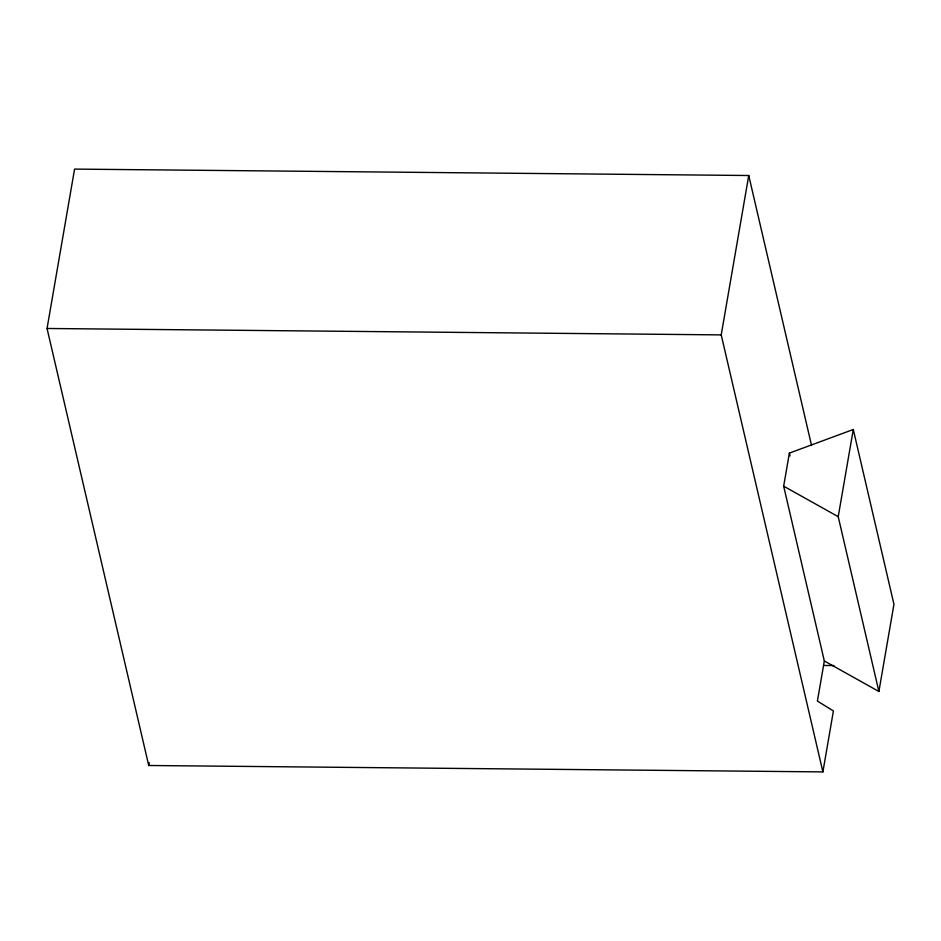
<?xml version="1.0" encoding="UTF-8"?>
<svg xmlns="http://www.w3.org/2000/svg" width="941" height="941" viewBox="0 0 941 941"><rect width="100%" height="100%" fill="white"/><g stroke="black" fill="none" stroke-linecap="round" stroke-linejoin="round"><path stroke-width="1.41" d="M824.328 660.982L878.894 691.482L893.95 604.298L853.287 429.496L789.37 453.115L783.665 486.179L824.328 660.982L817.411 701.057L833.408 710.973L822.893 771.902L148.725 765.492L47.05 328.48L74.574 169.098L748.742 175.508L811.542 445.422M148.725 765.492L149.207 762.657M822.893 771.902L721.218 334.89L748.742 175.508M878.894 691.482L838.219 516.68L853.287 429.496M47.05 328.48L721.218 334.89M823.61 665.475L833.891 665.569M783.665 486.179L838.219 516.68M789.37 453.115L790.04 455.962"/></g></svg>
